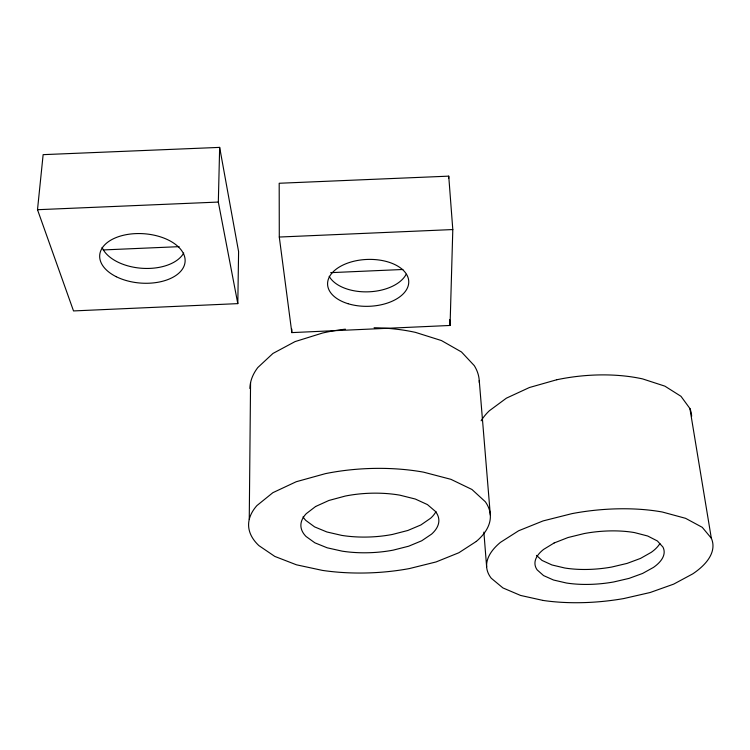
<?xml version="1.0" encoding="UTF-8"?>
<svg xmlns="http://www.w3.org/2000/svg" width="750" height="750" viewBox="0 0 750 750"><rect width="100%" height="100%" fill="white"/><g stroke="black" fill="none" stroke-linecap="round" stroke-linejoin="round"><path stroke-width="1.12" d="M249.253 519.366L250.566 382.688M237.806 303.628L238.594 251.616L219.656 147.384L43.134 154.65L37.5 209.709L73.519 310.931L237.806 303.628L218.325 202.059L219.656 147.384M448.678 178.463L448.734 176.147L279.188 183.262L279.291 237.037L291.825 332.606L450.066 325.463L452.803 229.556L448.734 176.147M476.316 541.425L458.869 552.741L436.088 561.938L409.453 568.556A124.987 55.809 -2.4 0 1 322.359 570.384L296.447 564.806L274.8 556.416L258.919 545.625A114.047 50.681 -2.3 0 1 256.913 505.584L272.859 492.684L296.241 481.725L325.416 473.644A123.984 54.919 -2.4 0 1 423.516 472.153L450.909 479.325L471.938 489.469L485.278 501.712A113.963 50.672 -2.5 0 1 476.306 541.425M556.819 379.734L529.453 387.506L506.391 398.166L489.272 410.822A101.991 49.603 -6.5 0 0 481.116 420.797M279.291 237.037L452.803 229.556M103.228 249.938L179.119 246.656M330.675 272.653L402.9 269.484M37.5 209.709L218.325 202.059M542.925 600.403L520.547 595.434L502.913 587.925L491.269 578.241A107.184 44.456 -6.1 0 1 500.503 542.316L518.672 530.747L543.094 520.913L572.016 513.619A116.616 48.169 -6.1 0 1 662.334 512.016L685.575 518.325L702.244 527.316L711.328 538.219A107.231 44.409 -6.3 0 1 692.709 573.891L673.65 584.138L650.194 592.5L623.822 598.547A117.506 48.9 -6.2 0 1 542.925 600.413M536.484 555.384L542.025 560.428L551.962 564.966L564.806 568.013A66.553 28.181 -6.2 0 0 611.822 567.019L627.094 563.4L640.528 558.403L651.262 552.328A60.844 25.697 -6.3 0 0 659.888 543.544M691.659 416.241A102.038 49.538 -6.8 0 0 689.916 408.525L680.972 396.3L664.875 386.147L642.609 378.909A110.981 53.756 -6.6 0 0 556.819 379.744M689.906 408.525L711.328 538.219M479.25 380.494L490.331 515.091M483.872 532.106L486.638 566.934M449.644 319.688L450.066 325.463M291.806 329.119L291.825 332.606M345.403 329.166A117.628 60.891 -2.1 0 0 322.65 333L295.059 341.597L272.944 353.447L257.831 367.519A108.169 56.175 -1.9 0 0 249.928 388.556M374.091 327.75A117.628 60.891 -2.1 0 1 415.444 332.372L441.441 340.556L461.475 351.966L474.281 365.634A108.094 56.166 -2.2 0 1 479.306 382.631M435.994 511.556A64.641 29.278 -2.4 0 1 430.631 518.231L420.881 524.953L407.869 530.466L392.447 534.441A70.744 32.119 -2.4 0 1 341.756 535.397L326.859 531.966L314.616 526.894L305.869 520.462A64.669 29.287 -2.3 0 1 303.028 516.853M183.713 253.022A42.544 24.909 4.5 0 1 141.966 268.284A42.544 24.909 4.5 0 1 102.084 247.406M406.144 274.303A40.359 23.634 -2 0 1 367.819 291.844A40.359 23.634 -2 0 1 329.175 276.3M315.619 506.494L306.281 513.647A65.072 28.884 -2.3 0 0 306.056 536.484L314.85 542.812L327.169 547.8L342.159 551.156A71.184 31.678 -2.4 0 0 393.15 550.144L408.666 546.206L421.762 540.759L431.578 534.122A65.044 28.884 -2.5 0 0 435.394 511.388L427.416 504.581L415.303 499.031L399.834 495.159A70.856 31.387 -2.4 0 0 345.262 496.059L328.912 500.466L315.619 506.494M554.138 542.972L543.619 549.403A61.181 25.341 -6.1 0 0 537.178 569.897L543.544 575.569L553.528 580.022L566.428 583.013A66.938 27.769 -6.2 0 0 613.706 581.962L629.072 578.381L642.6 573.441L653.409 567.441A61.2 25.322 -6.2 0 0 662.916 547.031L657.375 540.956L647.709 536.016L634.528 532.594A66.647 27.534 -6.1 0 0 584.175 533.559L567.984 537.544L554.138 542.972M116.288 276.722A42.816 24.731 4.3 0 0 184.753 263.831A42.816 24.731 4.3 0 0 126.178 234.684A42.816 24.731 4.3 0 0 116.288 276.722M348.009 303.694A40.603 23.447 -2 0 0 408.75 281.812A40.603 23.447 -2 0 0 347.728 263.072A40.603 23.447 -2 0 0 348.009 303.694"/></g></svg>
